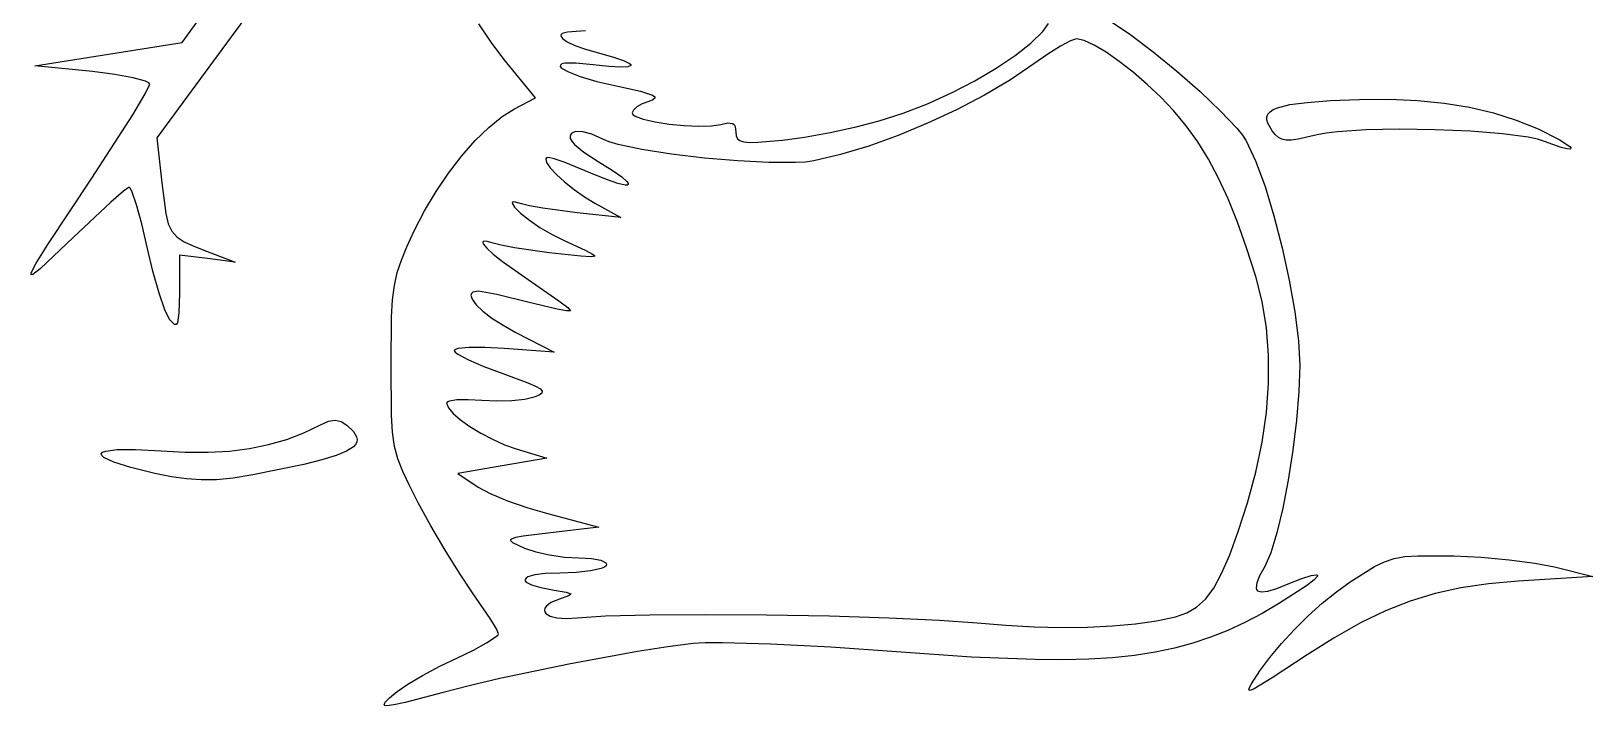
# Model space of a CAD drawing. Extents: x -60 to 270, y -29 to 326.
# Drawn here: x -59.7 to 269.8, y -29.1 to 113.2 of the extents above; entities that cross this region are included whole.
import ezdxf

# ---------------------------------------------------------------- set-up
doc = ezdxf.new("R2010")
doc.units = 0

msp = doc.modelspace()

# ---------------------------------------------------------------- linework, layer by layer
at = {"layer": 'Layer 1'}
for p, q in [((-3.8588, 130.697231), (-18.545813, 110.742088)), ((-27.87693, 110.841656), (-18.283908, 124.105733)), ((37.288675, 110.952807), (34.731573, 114.813282)), ((52.067138, 112.549632), (51.988299, 112.293907)), ((51.988299, 112.293907), (52.346047, 111.689342)), ((52.323851, 112.768555), (52.067138, 112.549632)), ((53.389088, 113.078705), (52.323851, 112.768555)), ((55.220393, 113.189773), (53.389088, 113.078705)), ((57.216251, 113.305242), (55.220393, 113.189773)), ((151.225099, 110.724236), (153.697277, 113.194938)), ((153.697277, 113.194938), (154.933225, 114.855569)), ((168.237759, 115.224949), (172.265322, 112.519526)), ((172.265322, 112.519526), (176.995532, 108.932743)), ((-43.419276, 108.378166), (-27.87693, 110.841656)), ((-18.545813, 110.742088), (-33.23281, 90.786917)), ((40.001407, 107.373229), (37.288675, 110.952807)), ((52.346047, 111.689342), (53.360713, 110.989444)), ((53.360713, 110.989444), (54.995912, 110.228796)), ((54.995912, 110.228796), (57.215262, 109.441979)), ((57.215262, 109.441979), (59.982379, 108.663578)), ((147.901961, 108.107203), (151.225099, 110.724236)), ((157.440267, 110.071602), (154.751689, 108.390812)), ((159.564145, 111.207271), (157.440267, 110.071602)), ((160.82695, 111.624371), (159.564145, 111.207271)), ((162.429644, 111.281298), (160.82695, 111.624371)), ((164.552846, 110.313139), (162.429644, 111.281298)), ((167.072626, 108.811487), (164.552846, 110.313139)), ((169.865054, 106.867932), (167.072626, 108.811487)), ((176.995532, 108.932743), (182.013279, 104.816889)), ((-58.961613, 105.914677), (-43.419276, 108.378166)), ((-46.82974, 104.722457), (-58.961613, 105.914677)), ((46.682341, 99.170836), (40.001407, 107.373229)), ((51.915823, 106.115091), (51.898619, 105.828334)), ((51.898619, 105.828334), (52.180369, 105.483861)), ((52.241584, 106.335818), (51.915823, 106.115091)), ((52.180369, 105.483861), (53.602305, 104.655033)), ((52.885508, 106.4822), (52.241584, 106.335818)), ((55.166266, 106.518661), (52.885508, 106.4822)), ((58.834937, 106.157952), (55.166266, 106.518661)), ((62.172344, 105.783002), (58.834937, 106.157952)), ((59.982379, 108.663578), (63.09964, 107.807892)), ((64.616247, 105.646288), (62.172344, 105.783002)), ((63.09964, 107.807892), (65.266213, 107.065582)), ((66.157116, 105.726999), (64.616247, 105.646288)), ((65.266213, 107.065582), (66.49163, 106.457456)), ((66.785421, 106.004325), (66.157116, 105.726999)), ((66.49163, 106.457456), (66.754383, 106.210215)), ((66.754383, 106.210215), (66.785421, 106.004325)), ((143.890816, 105.433017), (147.901961, 108.107203)), ((151.79478, 106.338349), (146.877266, 103.014177)), ((154.751689, 108.390812), (151.79478, 106.338349)), ((172.806199, 104.574066), (169.865054, 106.867932)), ((-42.119163, 104.142922), (-46.82974, 104.722457)), ((-38.261608, 103.446301), (-42.119163, 104.142922)), ((-35.655151, 102.720211), (-38.261608, 103.446301)), ((-34.945484, 102.373495), (-35.655151, 102.720211)), ((-34.69787, 102.052268), (-34.945484, 102.373495)), ((53.602305, 104.655033), (56.104792, 103.695133)), ((56.104792, 103.695133), (59.610988, 102.670684)), ((59.610988, 102.670684), (64.044051, 101.648211)), ((134.456335, 100.269904), (139.354622, 102.790858)), ((139.354622, 102.790858), (143.890816, 105.433017)), ((146.877266, 103.014177), (141.406713, 99.776549)), ((175.772133, 102.02148), (172.806199, 104.574066)), ((182.013279, 104.816889), (186.903453, 100.52425)), ((-38.29315, 95.6189), (-35.663624, 100.030664)), ((-35.663624, 100.030664), (-34.69787, 102.052268)), ((42.270209, 96.88921), (46.682341, 99.170836)), ((64.044051, 101.648211), (68.799821, 100.588463)), ((68.799821, 100.588463), (71.324343, 99.776029)), ((71.324343, 99.776029), (71.819872, 99.428342)), ((71.841571, 99.101428), (71.417435, 98.781601)), ((71.819872, 99.428342), (71.841571, 99.101428)), ((129.358909, 97.959335), (134.456335, 100.269904)), ((141.406713, 99.776549), (135.533766, 96.691878)), ((178.638925, 99.301767), (175.772133, 102.02148)), ((181.282645, 96.506517), (178.638925, 99.301767)), ((186.903453, 100.52425), (191.250945, 96.407115)), ((220.529184, 98.848086), (226.850722, 98.900057)), ((226.850722, 98.900057), (232.807568, 98.649012)), ((-46.937112, 82.226947), (-38.29315, 95.6189)), ((39.606335, 95.226801), (42.270209, 96.88921)), ((67.331222, 96.610763), (67.053302, 96.011753)), ((67.053302, 96.011753), (67.219273, 95.675981)), ((67.219273, 95.675981), (67.692399, 95.342379)), ((68.087936, 97.27112), (67.331222, 96.610763)), ((69.207871, 97.912649), (68.087936, 97.27112)), ((70.575458, 98.455177), (69.207871, 97.912649)), ((71.417435, 98.781601), (70.575458, 98.455177)), ((119.218467, 94.326068), (124.225301, 95.94833)), ((124.225301, 95.94833), (129.358909, 97.959335)), ((135.533766, 96.691878), (129.409068, 93.826577)), ((183.95821, 93.293373), (181.282645, 96.506517)), ((191.250945, 96.407115), (194.640646, 92.817773)), ((201.004569, 95.187795), (201.224787, 95.75226)), ((201.224787, 95.75226), (201.665722, 96.256998)), ((201.665722, 96.256998), (202.337895, 96.705775)), ((202.337895, 96.705775), (203.251829, 97.102358)), ((203.251829, 97.102358), (205.847059, 97.754012)), ((205.847059, 97.754012), (209.535582, 98.242094)), ((209.535582, 98.242094), (214.401567, 98.596741)), ((214.401567, 98.596741), (220.529184, 98.848086)), ((232.807568, 98.649012), (238.431848, 98.088529)), ((238.431848, 98.088529), (243.755686, 97.212185)), ((243.755686, 97.212185), (248.811208, 96.013558)), ((248.811208, 96.013558), (253.630538, 94.486224)), ((33.966062, 90.168223), (36.816515, 92.95998)), ((36.816515, 92.95998), (39.606335, 95.226801)), ((67.692399, 95.342379), (69.4114, 94.700926)), ((69.4114, 94.700926), (71.912871, 94.125871)), ((71.912871, 94.125871), (74.89938, 93.655695)), ((74.89938, 93.655695), (78.073493, 93.328877)), ((78.073493, 93.328877), (81.137777, 93.183896)), ((81.137777, 93.183896), (83.794797, 93.259231)), ((83.794797, 93.259231), (85.747121, 93.593363)), ((85.747121, 93.593363), (87.259859, 93.935127)), ((87.259859, 93.935127), (88.255211, 93.797956)), ((88.255211, 93.797956), (88.580366, 93.53878)), ((88.580366, 93.53878), (88.801973, 93.146684)), ((88.801973, 93.146684), (88.968938, 91.946144)), ((108.83035, 91.884214), (114.317572, 93.066603)), ((114.317572, 93.066603), (119.218467, 94.326068)), ((119.218467, 94.326068), (119.218467, 94.326068)), ((129.409068, 93.826577), (123.183265, 91.247057)), ((186.415719, 89.897837), (183.95821, 93.293373)), ((194.640646, 92.817773), (195.846602, 91.331114)), ((200.994548, 94.559836), (201.004569, 95.187795)), ((201.184201, 93.864615), (200.994548, 94.559836)), ((202.120449, 92.257323), (201.184201, 93.864615)), ((221.872727, 92.43962), (215.896097, 92.047034)), ((228.944156, 92.573581), (221.872727, 92.43962)), ((236.506798, 92.466509), (228.944156, 92.573581)), ((243.95707, 92.135998), (236.506798, 92.466509)), ((253.630538, 94.486224), (258.245801, 92.623761)), ((258.245801, 92.623761), (262.689123, 90.419745)), ((-33.23281, 90.786917), (-32.210008, 81.246761)), ((31.120289, 86.931006), (33.966062, 90.168223)), ((54.194428, 91.564636), (53.954499, 91.139603)), ((53.954499, 91.139603), (53.991939, 90.624532)), ((53.991939, 90.624532), (54.304653, 90.021548)), ((54.633678, 91.87856), (54.194428, 91.564636)), ((54.304653, 90.021548), (54.890542, 89.332777)), ((55.191172, 92.061971), (54.633678, 91.87856)), ((54.890542, 89.332777), (56.873458, 87.706372)), ((56.651097, 92.038897), (55.191172, 92.061971)), ((58.55462, 91.498699), (56.651097, 92.038897)), ((60.882157, 90.444666), (58.55462, 91.498699)), ((62.229823, 89.893424), (60.882157, 90.444666)), ((64.099757, 89.343831), (62.229823, 89.893424)), ((69.122782, 88.27862), (64.099757, 89.343831)), ((88.968938, 91.946144), (89.037951, 91.16695)), ((89.037951, 91.16695), (89.293148, 90.575447)), ((89.293148, 90.575447), (89.806768, 90.159376)), ((89.806768, 90.159376), (90.651048, 89.906482)), ((90.651048, 89.906482), (91.898227, 89.804506)), ((91.898227, 89.804506), (93.620542, 89.841191)), ((93.620542, 89.841191), (98.779536, 90.281513)), ((98.779536, 90.281513), (103.427453, 90.911613)), ((103.427453, 90.911613), (108.83035, 91.884214)), ((117.007, 89.019732), (111.03092, 87.211013)), ((123.183265, 91.247057), (117.007, 89.019732)), ((188.692356, 86.245016), (186.415719, 89.897837)), ((195.846602, 91.331114), (196.657445, 90.108511)), ((196.657445, 90.108511), (198.631262, 85.894477)), ((202.7718, 91.444559), (202.120449, 92.257323)), ((203.426737, 90.846456), (202.7718, 91.444559)), ((204.160013, 90.456094), (203.426737, 90.846456)), ((205.046381, 90.266555), (204.160013, 90.456094)), ((206.160595, 90.270919), (205.046381, 90.266555)), ((207.577409, 90.462265), (206.160595, 90.270919)), ((211.617848, 91.378229), (207.577409, 90.462265)), ((213.506951, 91.748258), (211.617848, 91.378229)), ((215.896097, 92.047034), (213.506951, 91.748258)), ((250.691389, 91.599641), (243.95707, 92.135998)), ((256.10617, 90.875031), (250.691389, 91.599641)), ((258.130114, 90.447629), (256.10617, 90.875031)), ((259.59783, 89.979761), (258.130114, 90.447629)), ((263.12207, 88.693847), (259.59783, 89.979761)), ((259.59783, 89.979761), (259.59783, 89.979761)), ((262.689123, 90.419745), (264.955749, 88.954839)), ((28.34451, 83.327804), (31.120289, 86.931006)), ((49.009815, 86.506125), (48.825727, 86.299821)), ((48.825727, 86.299821), (48.99654, 85.538569)), ((49.392259, 86.577939), (49.009815, 86.506125)), ((50.598824, 86.320577), (49.392259, 86.577939)), ((52.694578, 85.61984), (50.598824, 86.320577)), ((56.873458, 87.706372), (59.923911, 85.762317)), ((59.923911, 85.762317), (62.87636, 83.945527)), ((75.383924, 87.307102), (69.122782, 88.27862)), ((82.315877, 86.487346), (75.383924, 87.307102)), ((89.351335, 85.87742), (82.315877, 86.487346)), ((95.92299, 85.535393), (89.351335, 85.87742)), ((105.405668, 85.887313), (103.669861, 85.65169)), ((111.03092, 87.211013), (105.405668, 85.887313)), ((190.825308, 82.26002), (188.692356, 86.245016)), ((198.631262, 85.894477), (200.608247, 80.503934)), ((264.286346, 88.41268), (263.12207, 88.693847)), ((265.004054, 88.365873), (264.286346, 88.41268)), ((264.955749, 88.954839), (265.23919, 88.548301)), ((265.23919, 88.548301), (265.004054, 88.365873)), ((25.704039, 79.438092), (28.34451, 83.327804)), ((48.99654, 85.538569), (49.792537, 84.403832)), ((49.792537, 84.403832), (51.101558, 83.005263)), ((51.101558, 83.005263), (52.81144, 81.452512)), ((58.374695, 83.316325), (52.694578, 85.61984)), ((61.619832, 81.961644), (58.374695, 83.316325)), ((62.87636, 83.945527), (64.902889, 82.517781)), ((64.902889, 82.517781), (66.017017, 81.500419)), ((101.463537, 85.519335), (95.92299, 85.535393)), ((103.669861, 85.65169), (101.463537, 85.519335)), ((-56.211667, 68.218794), (-46.937112, 82.226947)), ((-40.304662, 79.482543), (-42.966063, 77.212405)), ((-39.039859, 80.316303), (-40.304662, 79.482543)), ((-38.771926, 80.058813), (-39.039859, 80.316303)), ((-38.415003, 79.320839), (-38.771926, 80.058813)), ((-37.496034, 76.610415), (-38.415003, 79.320839)), ((-32.210008, 81.246761), (-31.366445, 74.762862)), ((23.264189, 75.341347), (25.704039, 79.438092)), ((52.81144, 81.452512), (54.810023, 79.85523)), ((54.810023, 79.85523), (56.985145, 78.323067)), ((64.02015, 81.124054), (61.619832, 81.961644)), ((65.56213, 80.782215), (64.02015, 81.124054)), ((66.007021, 80.790532), (65.56213, 80.782215)), ((66.232258, 80.914783), (66.007021, 80.790532)), ((66.017017, 81.500419), (66.236153, 81.152302)), ((66.236153, 81.152302), (66.232258, 80.914783)), ((192.851759, 77.867956), (190.825308, 82.26002)), ((200.608247, 80.503934), (202.50631, 74.28147)), ((-42.966063, 77.212405), (-50.919465, 69.749846)), ((-36.406637, 72.598981), (-37.496034, 76.610415)), ((41.830686, 77.17524), (41.746489, 76.948906)), ((41.746489, 76.948906), (42.25942, 76.106444)), ((42.172244, 77.24548), (41.830686, 77.17524)), ((43.718206, 76.839184), (42.172244, 77.24548)), ((42.25942, 76.106444), (43.529517, 74.875079)), ((45.416195, 76.399536), (43.718206, 76.839184)), ((48.195768, 75.891781), (45.416195, 76.399536)), ((55.458724, 74.923403), (48.195768, 75.891781)), ((56.985145, 78.323067), (59.224647, 76.965676)), ((59.224647, 76.965676), (64.705199, 73.940113)), ((194.808894, 72.993931), (192.851759, 77.867956)), ((-35.270496, 67.70049), (-36.406637, 72.598981)), ((-31.366445, 74.762862), (-30.823197, 72.634499)), ((-30.823197, 72.634499), (-30.061296, 71.038342)), ((21.090274, 71.117044), (23.264189, 75.341347)), ((43.529517, 74.875079), (45.375261, 73.411794)), ((45.375261, 73.411794), (47.615129, 71.873571)), ((64.705199, 73.940113), (55.458724, 74.923403)), ((196.7339, 67.563055), (194.808894, 72.993931)), ((202.50631, 74.28147), (204.243357, 67.571676)), ((-50.919465, 69.749846), (-57.833602, 63.137121)), ((-30.061296, 71.038342), (-28.977483, 69.816755)), ((-28.977483, 69.816755), (-27.468503, 68.8121)), ((19.552238, 67.792023), (21.090274, 71.117044)), ((47.615129, 71.873571), (50.067603, 70.417394)), ((50.067603, 70.417394), (52.551161, 69.200247)), ((52.551161, 69.200247), (57.265472, 67.009303)), ((-58.663815, 64.298461), (-56.211667, 68.218794)), ((-34.059114, 62.593156), (-35.270496, 67.70049)), ((-28.43626, 66.030863), (-28.486041, 57.910906)), ((-22.566004, 65.276314), (-28.43626, 66.030863)), ((-27.468503, 68.8121), (-25.431096, 67.866738)), ((-25.431096, 67.866738), (-22.762007, 66.823033)), ((-22.762007, 66.823033), (-16.695742, 64.521764)), ((18.372956, 64.950652), (19.552238, 67.792023)), ((35.60866, 68.885449), (35.547955, 68.684033)), ((35.547955, 68.684033), (35.661154, 68.378543)), ((36.27408, 68.953046), (35.60866, 68.885449)), ((35.661154, 68.378543), (36.386972, 67.47836)), ((37.702002, 68.535303), (36.27408, 68.953046)), ((36.386972, 67.47836), (37.741526, 66.230929)), ((39.441604, 68.086097), (37.702002, 68.535303)), ((37.741526, 66.230929), (39.680224, 64.682282)), ((42.262326, 67.561731), (39.441604, 68.086097)), ((49.528283, 66.496269), (42.262326, 67.561731)), ((56.262171, 65.756424), (49.528283, 66.496269)), ((57.265472, 67.009303), (58.69958, 66.210385)), ((58.69958, 66.210385), (59.226289, 65.759704)), ((198.663961, 61.500434), (196.7339, 67.563055)), ((204.243357, 67.571676), (205.737295, 60.719143)), ((-59.72075, 62.241144), (-58.663815, 64.298461)), ((-57.833602, 63.137121), (-59.428627, 61.902234)), ((-16.695742, 64.521764), (-22.566004, 65.276314)), ((17.505122, 62.319496), (18.372956, 64.950652)), ((39.680224, 64.682282), (45.131702, 60.865463)), ((58.417807, 65.639079), (56.262171, 65.756424)), ((59.226289, 65.759704), (58.417807, 65.639079)), ((-59.740436, 61.865926), (-59.72075, 62.241144)), ((-59.428627, 61.902234), (-59.740436, 61.865926)), ((-32.76487, 58.013057), (-34.059114, 62.593156)), ((16.514563, 56.59408), (16.901426, 59.625117)), ((16.901426, 59.625117), (17.505122, 62.319496)), ((45.131702, 60.865463), (51.617567, 56.393323)), ((200.005576, 56.206934), (198.663961, 61.500434)), ((205.737295, 60.719143), (206.906032, 54.068459)), ((-31.54273, 54.461002), (-32.76487, 58.013057)), ((-28.486041, 57.910906), (-28.584017, 53.805422)), ((16.297225, 52.952948), (16.514563, 56.59408)), ((33.16459, 57.932925), (33.041773, 57.595759)), ((33.041773, 57.595759), (33.294152, 56.690266)), ((33.463553, 58.181927), (33.16459, 57.932925)), ((33.294152, 56.690266), (34.159844, 55.532112)), ((34.620335, 58.382105), (33.463553, 58.181927)), ((38.475303, 57.701621), (34.620335, 58.382105)), ((45.064875, 56.091645), (38.475303, 57.701621)), ((51.226374, 54.619444), (45.064875, 56.091645)), ((51.617567, 56.393323), (53.487633, 54.929915)), ((200.898361, 50.660844), (200.005576, 56.206934)), ((-30.54766, 52.437799), (-31.54273, 54.461002)), ((-28.584017, 53.805422), (-28.887154, 51.718873)), ((16.181891, 42.746655), (16.297225, 52.952948)), ((34.159844, 55.532112), (35.578006, 54.18796)), ((35.578006, 54.18796), (37.487792, 52.724477)), ((37.487792, 52.724477), (39.828359, 51.208325)), ((53.203687, 54.274549), (51.226374, 54.619444)), ((54.052179, 54.270155), (53.203687, 54.274549)), ((53.487633, 54.929915), (54.052179, 54.270155)), ((206.906032, 54.068459), (207.667475, 47.964215)), ((-29.505139, 51.360064), (-30.54766, 52.437799)), ((-29.149935, 51.341701), (-29.505139, 51.360064)), ((-28.887154, 51.718873), (-29.149935, 51.341701)), ((39.828359, 51.208325), (42.538862, 49.70617)), ((42.538862, 49.70617), (50.616575, 45.568002)), ((201.343447, 44.892643), (200.898361, 50.660844)), ((30.317397, 46.280388), (29.6993, 46.097301)), ((32.587537, 46.503505), (30.317397, 46.280388)), ((35.947345, 46.523412), (32.587537, 46.503505)), ((40.050108, 46.325148), (35.947345, 46.523412)), ((50.616575, 45.568002), (40.050108, 46.325148)), ((207.667475, 47.964215), (207.939533, 42.751001)), ((29.6993, 46.097301), (29.483637, 45.86902)), ((29.483637, 45.86902), (29.693213, 45.551299)), ((29.693213, 45.551299), (30.293863, 45.111872)), ((30.293863, 45.111872), (32.499924, 43.947274)), ((32.499924, 43.947274), (35.764895, 42.533973)), ((201.341964, 38.932809), (201.343447, 44.892643)), ((16.288117, 32.275292), (16.181891, 42.746655)), ((35.764895, 42.533973), (39.751849, 41.030715)), ((39.751849, 41.030715), (45.081672, 39.065402)), ((207.939533, 42.751001), (207.759155, 37.263942)), ((45.081672, 39.065402), (46.70147, 38.358208)), ((47.412273, 36.465104), (46.404812, 36.032729)), ((46.70147, 38.358208), (47.693042, 37.783184)), ((47.997057, 36.875236), (47.412273, 36.465104)), ((47.693042, 37.783184), (48.107775, 37.301728)), ((48.107775, 37.301728), (47.997057, 36.875236)), ((200.895043, 32.811819), (201.341964, 38.932809)), ((207.759155, 37.263942), (207.255007, 31.192003)), ((28.069995, 35.035014), (27.918232, 34.803482)), ((27.918232, 34.803482), (28.284701, 33.810805)), ((28.504953, 35.224073), (28.069995, 35.035014)), ((28.284701, 33.810805), (29.305876, 32.602247)), ((30.10246, 35.465921), (28.504953, 35.224073)), ((32.46677, 35.511332), (30.10246, 35.465921)), ((35.353899, 35.342611), (32.46677, 35.511332)), ((38.526293, 35.185802), (35.353899, 35.342611)), ((41.667314, 35.263649), (38.526293, 35.185802)), ((44.414357, 35.553507), (41.667314, 35.263649)), ((46.404812, 36.032729), (44.414357, 35.553507)), ((-2.20216, 28.528909), (1.283453, 30.211162)), ((1.283453, 30.211162), (2.991792, 30.973112)), ((2.991792, 30.973112), (4.398799, 31.216515)), ((4.398799, 31.216515), (5.64861, 30.939547)), ((5.64861, 30.939547), (6.885358, 30.140381)), ((6.885358, 30.140381), (8.233481, 28.830978)), ((16.514067, 28.650761), (16.288117, 32.275292)), ((29.305876, 32.602247), (30.864408, 31.254993)), ((30.864408, 31.254993), (32.842945, 29.846231)), ((32.842945, 29.846231), (35.12414, 28.453147)), ((200.003815, 26.560152), (200.895043, 32.811819)), ((207.255007, 31.192003), (206.482566, 24.853384)), ((-9.651816, 26.037799), (-5.838191, 27.139274)), ((-5.838191, 27.139274), (-2.20216, 28.528909)), ((8.233481, 28.830978), (8.92721, 27.651212)), ((8.938635, 26.575735), (8.67976, 26.069183)), ((8.92721, 27.651212), (9.019955, 27.102022)), ((9.019955, 27.102022), (8.938635, 26.575735)), ((16.9401, 25.671899), (16.514067, 28.650761)), ((35.12414, 28.453147), (37.590641, 27.152927)), ((37.590641, 27.152927), (40.125099, 26.022758)), ((198.66941, 20.208286), (200.003815, 26.560152)), ((-44.966971, 24.11392), (-44.686639, 24.42297)), ((-44.872991, 23.749185), (-44.966971, 24.11392)), ((-44.403612, 23.332698), (-44.872991, 23.749185)), ((-44.686639, 24.42297), (-44.033081, 24.672401)), ((-42.334302, 22.360192), (-44.403612, 23.332698)), ((-44.033081, 24.672401), (-41.610643, 24.97668)), ((-41.610643, 24.97668), (-37.708359, 24.995297)), ((-37.708359, 24.995297), (-32.334928, 24.696794)), ((-32.334928, 24.696794), (-27.225727, 24.42434)), ((-27.225727, 24.42434), (-22.429989, 24.417755)), ((-22.429989, 24.417755), (-17.92054, 24.681498)), ((-17.92054, 24.681498), (-13.670207, 25.220027)), ((-13.670207, 25.220027), (-9.651816, 26.037799)), ((4.599949, 23.721547), (1.603024, 22.809738)), ((6.802917, 24.63625), (4.599949, 23.721547)), ((8.239841, 25.579197), (6.802917, 24.63625)), ((8.67976, 26.069183), (8.239841, 25.579197)), ((17.629859, 23.017385), (16.9401, 25.671899)), ((49.05117, 23.188373), (39.658756, 21.550693)), ((40.125099, 26.022758), (42.610165, 25.139826)), ((42.610165, 25.139826), (49.05117, 23.188373)), ((206.482566, 24.853384), (205.497312, 18.566286)), ((-38.75034, 21.227864), (-42.334302, 22.360192)), ((-33.643025, 19.967173), (-38.75034, 21.227864)), ((-30.148307, 19.252755), (-33.643025, 19.967173)), ((-33.643025, 19.967173), (-33.643025, 19.967173)), ((-2.21577, 21.875475), (-12.981207, 19.633286)), ((1.603024, 22.809738), (-2.21577, 21.875475)), ((18.646989, 20.365895), (17.629859, 23.017385)), ((20.055132, 17.396107), (18.646989, 20.365895)), ((39.658756, 21.550693), (30.266341, 19.913043)), ((30.266341, 19.913043), (34.588746, 17.049672)), ((196.89296, 13.786698), (198.66941, 20.208286)), ((-26.96271, 18.784315), (-30.148307, 19.252755)), ((-23.869716, 18.575), (-26.96271, 18.784315)), ((-20.652812, 18.637959), (-23.869716, 18.575)), ((-17.095481, 18.986338), (-20.652812, 18.637959)), ((-12.981207, 19.633286), (-17.095481, 18.986338)), ((21.917933, 13.786698), (20.055132, 17.396107)), ((34.588746, 17.049672), (37.099435, 15.718389)), ((205.497312, 18.566286), (204.354722, 12.64891)), ((24.586426, 8.914778), (21.917933, 13.786698)), ((37.099435, 15.718389), (40.740195, 14.210271)), ((40.740195, 14.210271), (45.023062, 12.71055)), ((194.942063, 7.735281), (196.89296, 13.786698)), ((45.023062, 12.71055), (49.460071, 11.40446)), ((49.460071, 11.40446), (60.00899, 8.622624)), ((204.354722, 12.64891), (203.110274, 7.419457)), ((27.61493, 3.750026), (24.586426, 8.914778)), ((44.09182, 6.700223), (42.46787, 6.408984)), ((49.833874, 7.42253), (44.09182, 6.700223)), ((60.00899, 8.622624), (49.833874, 7.42253)), ((193.156638, 2.791702), (194.942063, 7.735281)), ((203.110274, 7.419457), (201.819447, 3.196129)), ((30.631188, -1.091348), (27.61493, 3.750026)), ((41.417548, 5.957775), (41.406136, 5.785457)), ((41.406136, 5.785457), (41.845153, 5.380819)), ((41.593175, 6.11612), (41.417548, 5.957775)), ((42.46787, 6.408984), (41.593175, 6.11612)), ((41.845153, 5.380819), (44.354964, 4.204915)), ((44.354964, 4.204915), (46.710665, 3.415975)), ((46.710665, 3.415975), (49.653109, 2.759295)), ((49.653109, 2.759295), (52.80687, 2.303392)), ((52.80687, 2.303392), (55.796524, 2.116781)), ((55.796524, 2.116781), (58.504174, 1.976374)), ((58.504174, 1.976374), (60.436181, 1.638076)), ((60.436181, 1.638076), (61.492826, 1.130126)), ((61.199817, 0.166309), (60.501965, -0.127051)), ((61.574392, 0.480767), (61.199817, 0.166309)), ((61.492826, 1.130126), (61.661726, 0.821357)), ((61.661726, 0.821357), (61.574392, 0.480767)), ((191.461662, -1.162933), (193.156638, 2.791702)), ((200.537719, 0.297125), (199.477687, -1.641207)), ((201.819447, 3.196129), (200.537719, 0.297125)), ((218.580327, -2.923849), (223.744814, 0.321056)), ((223.744814, 0.321056), (225.822102, 1.329136)), ((225.822102, 1.329136), (227.872733, 2.005254)), ((227.872733, 2.005254), (230.129195, 2.407626)), ((230.129195, 2.407626), (232.823973, 2.594468)), ((232.823973, 2.594468), (240.458422, 2.554423)), ((240.458422, 2.554423), (246.221253, 2.286673)), ((246.221253, 2.286673), (252.150546, 1.760553)), ((252.150546, 1.760553), (257.548721, 1.052092)), ((257.548721, 1.052092), (261.718194, 0.237322)), ((261.718194, 0.237322), (269.772957, -1.805318)), ((33.262943, -4.993131), (30.631188, -1.091348)), ((44.668904, -2.126692), (44.474759, -2.393688)), ((44.474759, -2.393688), (44.490669, -2.675591)), ((44.490669, -2.675591), (44.718218, -2.967526)), ((45.071522, -1.879479), (44.668904, -2.126692)), ((44.718218, -2.967526), (45.814565, -3.561992)), ((46.495844, -1.463899), (45.071522, -1.879479)), ((48.73506, -1.185951), (46.495844, -1.463899)), ((51.776506, -1.084635), (48.73506, -1.185951)), ((55.281529, -0.961116), (51.776506, -1.084635)), ((58.29718, -0.6248), (55.281529, -0.961116)), ((60.501965, -0.127051), (58.29718, -0.6248)), ((189.782117, -4.247517), (191.461662, -1.162933)), ((198.866591, -3.132988), (198.720371, -4.189923)), ((199.477687, -1.641207), (198.866591, -3.132988)), ((205.520296, -3.361576), (208.400261, -2.222807)), ((208.400261, -2.222807), (210.377968, -1.582651)), ((210.961324, -2.514682), (209.393784, -3.7298)), ((210.377968, -1.582651), (211.459794, -1.42719)), ((211.65212, -1.742506), (210.961324, -2.514682)), ((211.459794, -1.42719), (211.666746, -1.52687)), ((211.666746, -1.52687), (211.65212, -1.742506)), ((215.675693, -5.005751), (218.580327, -2.923849)), ((254.011975, -2.794986), (247.756621, -3.342169)), ((269.772957, -1.805318), (254.011975, -2.794986)), ((37.227202, -10.830068), (33.262943, -4.993131)), ((45.814565, -3.561992), (47.776462, -4.138086)), ((47.776462, -4.138086), (50.616575, -4.656806)), ((51.726617, -6.541994), (49.936021, -7.307631)), ((50.616575, -4.656806), (53.144376, -5.06379)), ((53.611805, -5.857627), (51.726617, -6.541994)), ((53.144376, -5.06379), (54.113588, -5.414478)), ((54.041097, -5.615198), (53.611805, -5.857627)), ((54.113588, -5.414478), (54.041097, -5.615198)), ((186.169239, -8.282112), (188.042983, -6.580945)), ((188.042983, -6.580945), (189.782117, -4.247517)), ((198.720371, -4.189923), (198.82657, -4.55898)), ((198.82657, -4.55898), (199.054966, -4.823716)), ((199.054966, -4.823716), (199.886316, -5.046074)), ((199.886316, -5.046074), (201.230361, -4.868699)), ((201.230361, -4.868699), (203.103041, -4.303298)), ((203.103041, -4.303298), (205.520296, -3.361576)), ((209.393784, -3.7298), (203.653988, -7.433196)), ((212.694012, -7.42928), (215.675693, -5.005751)), ((236.509221, -5.398868), (231.249099, -7.002006)), ((241.967049, -4.194526), (236.509221, -5.398868)), ((247.756621, -3.342169), (241.967049, -4.194526)), ((48.639094, -8.496714), (48.551209, -8.876668)), ((48.551209, -8.876668), (48.624715, -9.237068)), ((48.624715, -9.237068), (48.853121, -9.571103)), ((48.894864, -8.104016), (48.639094, -8.496714)), ((48.853121, -9.571103), (49.748665, -10.132841)), ((49.936021, -7.307631), (48.894864, -8.104016)), ((61.443019, -10.067296), (70.781149, -9.839567)), ((70.781149, -9.839567), (82.460064, -9.780658)), ((82.460064, -9.780658), (95.44771, -9.877367)), ((95.44771, -9.877367), (108.712033, -10.116491)), ((181.717843, -10.263236), (184.085865, -9.46991)), ((184.085865, -9.46991), (186.169239, -8.282112)), ((199.984349, -9.569451), (196.376286, -11.475007)), ((203.653988, -7.433196), (199.984349, -9.569451)), ((209.717059, -10.109998), (212.694012, -7.42928)), ((226.052647, -9.050752), (220.785827, -11.591915)), ((231.249099, -7.002006), (226.052647, -9.050752)), ((38.433145, -12.848997), (37.227202, -10.830068)), ((38.876055, -13.879462), (38.433145, -12.848997)), ((49.748665, -10.132841), (51.185905, -10.507399)), ((51.185905, -10.507399), (53.112905, -10.640295)), ((53.112905, -10.640295), (55.477729, -10.477047)), ((55.477729, -10.477047), (61.443019, -10.067296)), ((108.712033, -10.116491), (121.22098, -10.484826)), ((121.22098, -10.484826), (131.942495, -10.96917)), ((131.942495, -10.96917), (139.844526, -11.556321)), ((139.844526, -11.556321), (145.929731, -12.087516)), ((145.929731, -12.087516), (151.883968, -12.417294)), ((151.883968, -12.417294), (157.651144, -12.547388)), ((157.651144, -12.547388), (163.175165, -12.47953)), ((163.175165, -12.47953), (168.399939, -12.215453)), ((168.399939, -12.215453), (173.269371, -11.75689)), ((173.269371, -11.75689), (177.727371, -11.105573)), ((177.727371, -11.105573), (181.717843, -10.263236)), ((181.717843, -10.263236), (181.717843, -10.263236)), ((192.77712, -13.156533), (189.134169, -14.620696)), ((196.376286, -11.475007), (192.77712, -13.156533)), ((204.104432, -15.905263), (206.826607, -12.963471)), ((206.826607, -12.963471), (209.717059, -10.109998)), ((220.785827, -11.591915), (215.314602, -14.672309)), ((33.559075, -17.293968), (36.322817, -15.800026)), ((36.322817, -15.800026), (38.190211, -14.606694)), ((38.190211, -14.606694), (38.698652, -14.174472)), ((38.698652, -14.174472), (38.876055, -13.879462)), ((79.950403, -15.948122), (74.592978, -16.644484)), ((82.4468, -15.803425), (79.950403, -15.948122)), ((86.113005, -15.775404), (82.4468, -15.803425)), ((96.251383, -16.041245), (86.113005, -15.775404)), ((108.958624, -16.689362), (96.251383, -16.041245)), ((185.394753, -15.874164), (181.506192, -16.923606)), ((189.134169, -14.620696), (185.394753, -15.874164)), ((201.632308, -18.850939), (204.104432, -15.905263)), ((215.314602, -14.672309), (209.504935, -18.338742)), ((26.490316, -20.718998), (30.184189, -18.923027)), ((30.184189, -18.923027), (33.559075, -17.293968)), ((68.205152, -17.641151), (53.690242, -20.271852)), ((74.592978, -16.644484), (68.205152, -17.641151)), ((122.827816, -17.663469), (108.958624, -16.689362)), ((138.706775, -18.774311), (122.827816, -17.663469)), ((152.092646, -19.309089), (138.706775, -18.774311)), ((157.982376, -19.343784), (152.092646, -19.309089)), ((163.406876, -19.214459), (157.982376, -19.343784)), ((168.418827, -18.914447), (163.406876, -19.214459)), ((173.070909, -18.437079), (168.418827, -18.914447)), ((177.415804, -17.775688), (173.070909, -18.437079)), ((181.506192, -16.923606), (177.415804, -17.775688)), ((199.492008, -21.716063), (201.632308, -18.850939)), ((209.504935, -18.338742), (202.137335, -23.162857)), ((19.705302, -24.533434), (22.858071, -22.667438)), ((22.858071, -22.667438), (26.490316, -20.718998)), ((53.690242, -20.271852), (39.10956, -23.313122)), ((197.765309, -24.4162), (199.492008, -21.716063)), ((15.869913, -27.373399), (17.449853, -26.082073)), ((17.449853, -26.082073), (19.705302, -24.533434)), ((17.449853, -26.082073), (17.449853, -26.082073)), ((27.166996, -26.23786), (19.164013, -28.36668)), ((32.63952, -24.823002), (27.166996, -26.23786)), ((39.10956, -23.313122), (32.63952, -24.823002)), ((197.201996, -25.717819), (197.328412, -25.231542)), ((197.502872, -25.81456), (197.201996, -25.717819)), ((197.328412, -25.231542), (197.765309, -24.4162)), ((198.347847, -25.461294), (197.502872, -25.81456)), ((197.765309, -24.4162), (197.765309, -24.4162)), ((202.137335, -23.162857), (198.347847, -25.461294)), ((14.713898, -28.859615), (14.931829, -28.298828)), ((14.899459, -29.003661), (14.713898, -28.859615)), ((15.29442, -29.057017), (14.899459, -29.003661)), ((14.931829, -28.298828), (15.869913, -27.373399)), ((16.751692, -28.892287), (15.29442, -29.057017)), ((19.164013, -28.36668), (16.751692, -28.892287))]:
    msp.add_line(p, q, dxfattribs=at)

doc.saveas('drawing.dxf')
